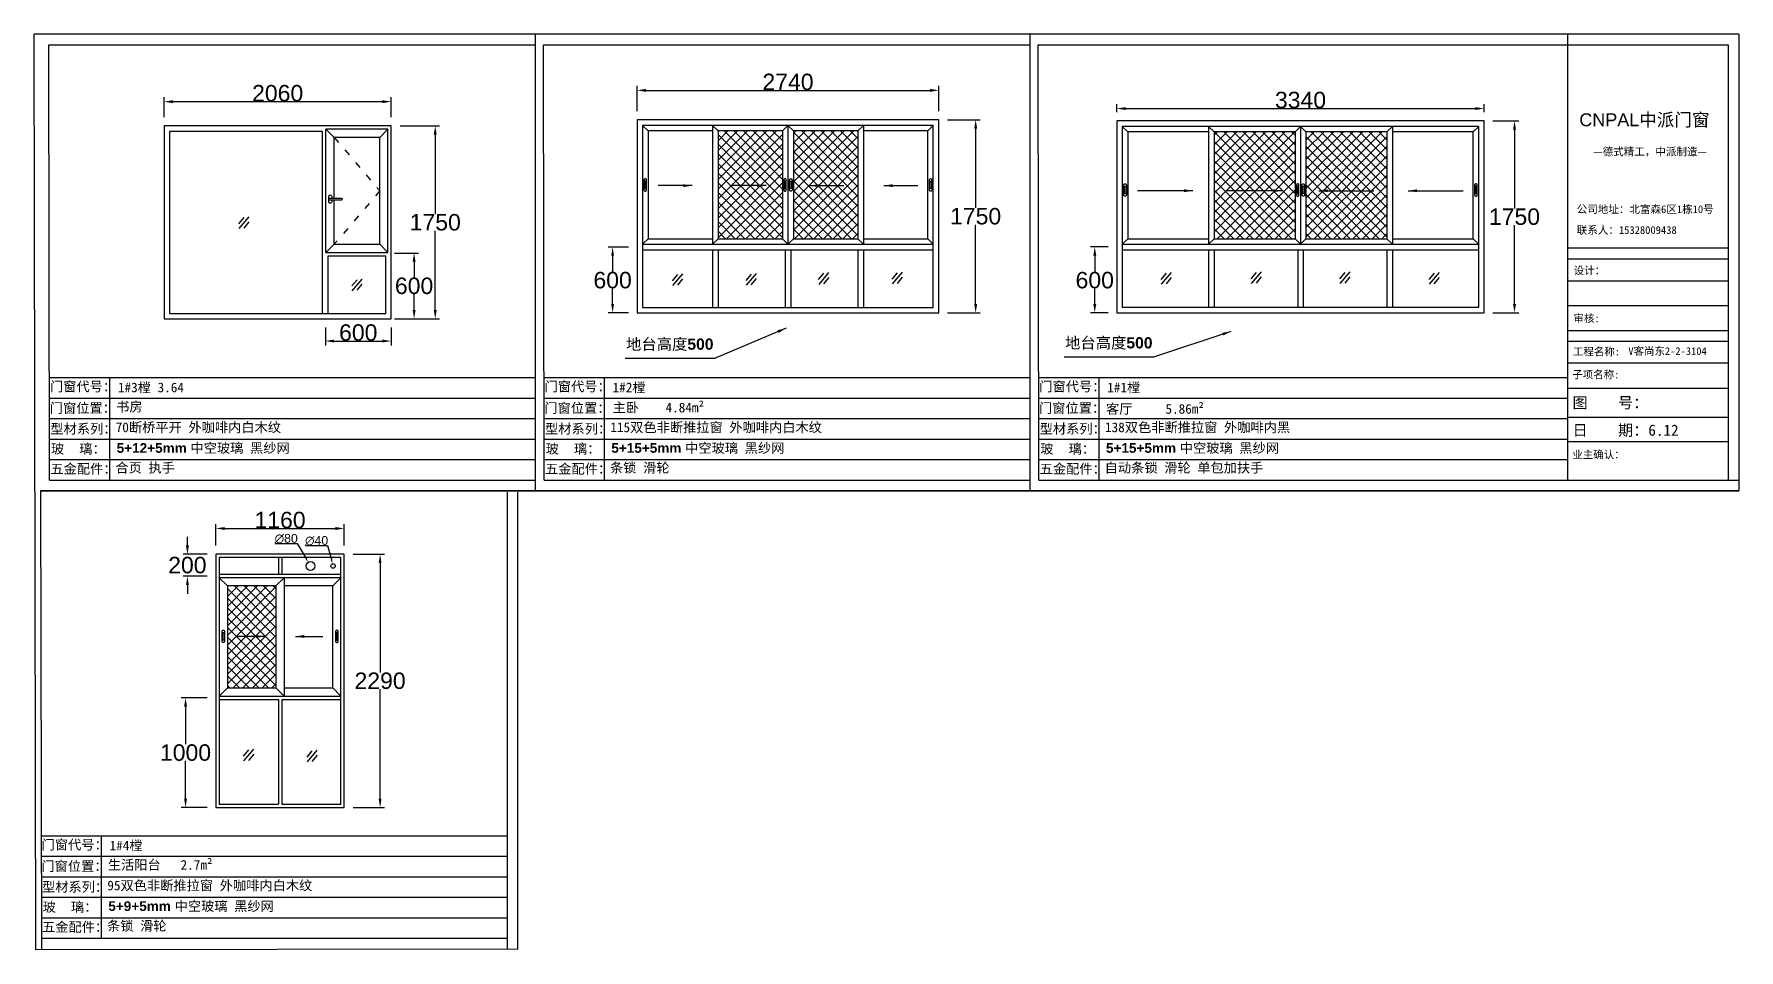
# Model space of a CAD drawing. Header units: inches. Extents: x -138455 to 599497, y -747149 to 13167.
# Drawn here: x 134460 to 150004, y -9799 to -1446 of the extents above; entities that cross this region are included whole.
import ezdxf

# ---------------------------------------------------------------- set-up
doc = ezdxf.new("R2010")
doc.units = ezdxf.units.IN
doc.header["$MEASUREMENT"] = 0
doc.header["$PDMODE"] = 35
doc.header["$PDSIZE"] = -3
doc.linetypes.add('ACAD_ISO03W100', pattern=[30, 12, -18])
doc.layers.add('0 @ 1', color=7, linetype='Continuous')
doc.styles.add('Annotative', font='arialbd.ttf')
doc.styles.add('MtXpl_', font='')
doc.styles.get("Standard").update_dxf_attribs({"font": 'arial.ttf'})
doc.styles.get('MtXpl_').set_extended_font_data('SimSun')
doc.dimstyles.get("Standard").update_dxf_attribs({"dimtxt": 80, "dimasz": 70, "dimexe": 40, "dimexo": 80, "dimgap": 0, "dimtad": 1, "dimtih": 1, "dimtoh": 1, "dimdec": 0, "dimzin": 0, "dimdsep": 46, "dimtxsty": 'Standard', "dimcen": 0.09, "dimadec": 0, "dimazin": 0, "dimtfac": 1, "dimtdec": 0, "dimtofl": 0, "dimtmove": 0, "dimatfit": 3, "dimfxl": 0, "dimtolj": 1, "dimtzin": 0, "dimarcsym": 0})

# ---------------------------------------------------------------- blocks, each defined once
blk = doc.blocks.new('*D566')
at = {"color": 0, "lineweight": -2, "transparency": 16777216}
for p, q in [((137368, -6190), (137655, -6190)), ((137615, -6270), (137615, -7268)), ((137615, -8420), (137615, -7421)), ((137368, -8500), (137655, -8500))]:
    blk.add_line(p, q, dxfattribs=at)
at = {"color": 0, "transparency": 16777216}
for points in [[(137602, -6270), (137628, -6270), (137615, -6190)], [(137602, -8420), (137628, -8420), (137615, -8500)]]:
    blk.add_solid(points, dxfattribs=at)
at = {"layer": 'Defpoints', "color": 0, "transparency": 16777216}
for p in [(137288, -6190), (137288, -8500), (137615, -8500)]:
    blk.add_point(p, dxfattribs=at)
at = {"color": 0, "transparency": 16777216, "insert": (137615, -7345), "char_height": 150, "attachment_point": 5}
blk.add_mtext('\\A1;2290', dxfattribs=at)
blk = doc.blocks.new('*D567')
at = {"color": 0, "lineweight": -2, "transparency": 16777216}
for p, q in [((136118, -6110), (136118, -5915)), ((136198, -5955), (137208, -5955)), ((137288, -6110), (137288, -5915))]:
    blk.add_line(p, q, dxfattribs=at)
at = {"color": 0, "transparency": 16777216}
for points in [[(136198, -5942), (136198, -5969), (136118, -5955)], [(137208, -5942), (137208, -5969), (137288, -5955)]]:
    blk.add_solid(points, dxfattribs=at)
at = {"layer": 'Defpoints', "color": 0, "transparency": 16777216}
for p in [(137288, -5955), (136118, -6190), (137288, -6190)]:
    blk.add_point(p, dxfattribs=at)
at = {"color": 0, "transparency": 16777216, "insert": (136703, -5879), "char_height": 150, "attachment_point": 5}
blk.add_mtext('\\A1;1160', dxfattribs=at)
blk = doc.blocks.new('*D568')
at = {"color": 0, "lineweight": -2, "transparency": 16777216}
for p, q in [((135858, -6110), (135858, -6030)), ((136038, -6190), (135818, -6190)), ((136038, -6390), (135818, -6390)), ((135858, -6470), (135858, -6550))]:
    blk.add_line(p, q, dxfattribs=at)
at = {"color": 0, "transparency": 16777216}
for points in [[(135845, -6110), (135872, -6110), (135858, -6190)], [(135845, -6470), (135872, -6470), (135858, -6390)]]:
    blk.add_solid(points, dxfattribs=at)
at = {"layer": 'Defpoints', "color": 0, "transparency": 16777216}
for p in [(136118, -6190), (135858, -6390), (136118, -6390)]:
    blk.add_point(p, dxfattribs=at)
at = {"color": 0, "transparency": 16777216, "insert": (135858, -6290), "char_height": 150, "attachment_point": 5}
blk.add_mtext('\\A1;200', dxfattribs=at)
blk = doc.blocks.new('*D575')
at = {"color": 0, "lineweight": -2, "transparency": 16777216}
for p, q in [((136038, -7500), (135801, -7500)), ((135841, -7580), (135841, -7923)), ((135841, -8420), (135841, -8076)), ((136038, -8500), (135801, -8500))]:
    blk.add_line(p, q, dxfattribs=at)
at = {"color": 0, "transparency": 16777216}
for points in [[(135828, -7580), (135855, -7580), (135841, -7500)], [(135828, -8420), (135855, -8420), (135841, -8500)]]:
    blk.add_solid(points, dxfattribs=at)
at = {"layer": 'Defpoints', "color": 0, "transparency": 16777216}
for p in [(136118, -7500), (135841, -8500), (136118, -8500)]:
    blk.add_point(p, dxfattribs=at)
at = {"color": 0, "transparency": 16777216, "insert": (135841, -8000), "char_height": 150, "attachment_point": 5}
blk.add_mtext('\\A1;1000', dxfattribs=at)
blk = doc.blocks.new('123as')
at = {"color": 0}
for p, q in [((90189, 51387), (90252, 51462)), ((90194, 51330), (90312, 51470)), ((90251, 51335), (90314, 51410))]:
    blk.add_line(p, q, dxfattribs=at)
blk = doc.blocks.new('123z')
at = {"color": 0}
for points in [[(94078, 52755), (94078, 52755, 0.414214), (94088, 52765), (94088, 52845, 0.414214), (94078, 52855), (94078, 52855, 0.414214), (94068, 52845), (94068, 52765, 0.414214)], [(94078, 52775), (94078, 52775, 0.414214), (94083, 52780), (94083, 52830, 0.414214), (94078, 52835), (94078, 52835, 0.414214), (94073, 52830), (94073, 52780, 0.414214)]]:
    blk.add_lwpolyline(points, format="xyb", close=True, dxfattribs=at)
blk = doc.blocks.new('*D576')
at = {"color": 0, "lineweight": -2, "transparency": 16777216}
for p, q in [((136658, -6091), (136859, -6091)), ((136859, -6091), (136940, -6228)), ((136981, -6297), (136981, -6297)), ((136981, -6297), (136981, -6297))]:
    blk.add_line(p, q, dxfattribs=at)
at = {"color": 0, "transparency": 16777216}
blk.add_solid([(136946, -6225), (136934, -6232), (136960, -6263)], dxfattribs=at)
at = {"layer": 'Defpoints', "color": 0, "transparency": 16777216}
for p in [(136960, -6263), (137001, -6332)]:
    blk.add_point(p, dxfattribs=at)
at = {"color": 0, "transparency": 16777216, "insert": (136759, -6048), "char_height": 80, "attachment_point": 5}
blk.add_mtext('\\A1;∅80', dxfattribs=at)
blk = doc.blocks.new('*D577')
at = {"color": 0, "lineweight": -2, "transparency": 16777216}
for p, q in [((136935, -6110), (137137, -6110)), ((137137, -6110), (137171, -6239)), ((137187, -6297), (137187, -6297)), ((137187, -6297), (137187, -6297))]:
    blk.add_line(p, q, dxfattribs=at)
at = {"color": 0, "transparency": 16777216}
blk.add_solid([(137178, -6238), (137165, -6241), (137181, -6278)], dxfattribs=at)
at = {"layer": 'Defpoints', "color": 0, "transparency": 16777216}
for p in [(137181, -6278), (137192, -6317)]:
    blk.add_point(p, dxfattribs=at)
at = {"color": 0, "transparency": 16777216, "insert": (137036, -6067), "char_height": 80, "attachment_point": 5}
blk.add_mtext('\\A1;∅40', dxfattribs=at)
blk = doc.blocks.new('*D569')
at = {"color": 0, "lineweight": -2, "transparency": 16777216}
for p, q in [((144332, -2157), (144332, -2085)), ((144412, -2125), (147602, -2125)), ((147682, -2157), (147682, -2085))]:
    blk.add_line(p, q, dxfattribs=at)
at = {"color": 0, "transparency": 16777216}
for points in [[(144412, -2112), (144412, -2138), (144332, -2125)], [(147602, -2112), (147602, -2138), (147682, -2125)]]:
    blk.add_solid(points, dxfattribs=at)
at = {"layer": 'Defpoints', "color": 0, "transparency": 16777216}
for p in [(147682, -2125), (144332, -2237), (147682, -2237)]:
    blk.add_point(p, dxfattribs=at)
at = {"color": 0, "transparency": 16777216, "insert": (146007, -2048), "char_height": 150, "attachment_point": 5}
blk.add_mtext('\\A1;3340', dxfattribs=at)
blk = doc.blocks.new('*D570')
at = {"color": 0, "lineweight": -2, "transparency": 16777216}
for p, q in [((147762, -2237), (147998, -2237)), ((147958, -2317), (147958, -3036)), ((147958, -3907), (147958, -3189)), ((147762, -3987), (147998, -3987))]:
    blk.add_line(p, q, dxfattribs=at)
at = {"color": 0, "transparency": 16777216}
for points in [[(147945, -2317), (147972, -2317), (147958, -2237)], [(147945, -3907), (147972, -3907), (147958, -3987)]]:
    blk.add_solid(points, dxfattribs=at)
at = {"layer": 'Defpoints', "color": 0, "transparency": 16777216}
for p in [(147682, -2237), (147682, -3987), (147958, -3987)]:
    blk.add_point(p, dxfattribs=at)
at = {"color": 0, "transparency": 16777216, "insert": (147958, -3112), "char_height": 150, "attachment_point": 5}
blk.add_mtext('\\A1;1750', dxfattribs=at)
blk = doc.blocks.new('*D578')
at = {"color": 0, "lineweight": -2, "transparency": 16777216}
for p, q in [((144252, -3387), (144091, -3387)), ((144131, -3467), (144131, -3614)), ((144131, -3907), (144131, -3767)), ((144252, -3987), (144091, -3987))]:
    blk.add_line(p, q, dxfattribs=at)
at = {"color": 0, "transparency": 16777216}
for points in [[(144118, -3467), (144145, -3467), (144131, -3387)], [(144118, -3907), (144145, -3907), (144131, -3987)]]:
    blk.add_solid(points, dxfattribs=at)
at = {"layer": 'Defpoints', "color": 0, "transparency": 16777216}
for p in [(144332, -3387), (144131, -3987), (144332, -3987)]:
    blk.add_point(p, dxfattribs=at)
at = {"color": 0, "transparency": 16777216, "insert": (144131, -3691), "char_height": 150, "attachment_point": 5}
blk.add_mtext('\\A1;600', dxfattribs=at)
blk = doc.blocks.new('*D573')
at = {"color": 0, "lineweight": -2, "transparency": 16777216}
for p, q in [((135646, -2203), (135646, -2022)), ((135726, -2062), (137636, -2062)), ((137716, -2203), (137716, -2022))]:
    blk.add_line(p, q, dxfattribs=at)
at = {"color": 0, "transparency": 16777216}
for points in [[(135726, -2049), (135726, -2076), (135646, -2062)], [(137636, -2049), (137636, -2076), (137716, -2062)]]:
    blk.add_solid(points, dxfattribs=at)
at = {"layer": 'Defpoints', "color": 0, "transparency": 16777216}
for p in [(137716, -2062), (135646, -2283), (137716, -2283)]:
    blk.add_point(p, dxfattribs=at)
at = {"color": 0, "transparency": 16777216, "insert": (136681, -1986), "char_height": 150, "attachment_point": 5}
blk.add_mtext('\\A1;2060', dxfattribs=at)
blk = doc.blocks.new('*D574')
at = {"color": 0, "lineweight": -2, "transparency": 16777216}
for p, q in [((137798, -2283), (138158, -2283)), ((138118, -2363), (138118, -3087)), ((138118, -3963), (138118, -3240)), ((137796, -4043), (138158, -4043))]:
    blk.add_line(p, q, dxfattribs=at)
at = {"color": 0, "transparency": 16777216}
for points in [[(138104, -2363), (138131, -2363), (138118, -2283)], [(138104, -3963), (138131, -3963), (138118, -4043)]]:
    blk.add_solid(points, dxfattribs=at)
at = {"layer": 'Defpoints', "color": 0, "transparency": 16777216}
for p in [(137718, -2283), (137716, -4043), (138118, -4043)]:
    blk.add_point(p, dxfattribs=at)
at = {"color": 0, "transparency": 16777216, "insert": (138118, -3163), "char_height": 150, "attachment_point": 5}
blk.add_mtext('\\A1;1750', dxfattribs=at)
blk = doc.blocks.new('*D564')
at = {"color": 0, "lineweight": -2, "transparency": 16777216}
for p, q in [((137116, -4123), (137116, -4286)), ((137716, -4123), (137716, -4286)), ((137196, -4246), (137636, -4246))]:
    blk.add_line(p, q, dxfattribs=at)
at = {"color": 0, "transparency": 16777216}
for points in [[(137196, -4232), (137196, -4259), (137116, -4246)], [(137636, -4232), (137636, -4259), (137716, -4246)]]:
    blk.add_solid(points, dxfattribs=at)
at = {"layer": 'Defpoints', "color": 0, "transparency": 16777216}
for p in [(137116, -4043), (137716, -4043), (137716, -4246)]:
    blk.add_point(p, dxfattribs=at)
at = {"color": 0, "transparency": 16777216, "insert": (137416, -4169), "char_height": 150, "attachment_point": 5}
blk.add_mtext('\\A1;600', dxfattribs=at)
blk = doc.blocks.new('*D565')
at = {"color": 0, "lineweight": -2, "transparency": 16777216}
for p, q in [((137746, -3443), (137965, -3443)), ((137925, -3523), (137925, -3667)), ((137925, -3963), (137925, -3820)), ((137746, -4043), (137965, -4043))]:
    blk.add_line(p, q, dxfattribs=at)
at = {"color": 0, "transparency": 16777216}
for points in [[(137912, -3523), (137939, -3523), (137925, -3443)], [(137912, -3963), (137939, -3963), (137925, -4043)]]:
    blk.add_solid(points, dxfattribs=at)
at = {"layer": 'Defpoints', "color": 0, "transparency": 16777216}
for p in [(137666, -3443), (137666, -4043), (137925, -4043)]:
    blk.add_point(p, dxfattribs=at)
at = {"color": 0, "transparency": 16777216, "insert": (137925, -3743), "char_height": 150, "attachment_point": 5}
blk.add_mtext('\\A1;600', dxfattribs=at)
blk = doc.blocks.new('dzcs')
blk.add_lwpolyline([(142096, -3328), (142196, -3328, 0.414214), (142206, -3318), (142206, -3318, 0.414214), (142196, -3308), (142096, -3308, 0.414214), (142086, -3318), (142086, -3318, 0.414214)], format="xyb", close=True)
blk.add_lwpolyline([(142182, -3328), (142182, -3342, 0.414214), (142196, -3355), (142196, -3355, 0.414214), (142209, -3342), (142209, -3294, 0.414214), (142196, -3280), (142196, -3280, 0.414214), (142182, -3294), (142182, -3308)], format="xyb")
blk = doc.blocks.new('*D571')
at = {"color": 0, "lineweight": -2, "transparency": 16777216}
for p, q in [((139959, -2148), (139959, -1919)), ((140039, -1959), (142629, -1959)), ((142709, -2148), (142709, -1919))]:
    blk.add_line(p, q, dxfattribs=at)
at = {"color": 0, "transparency": 16777216}
for points in [[(140039, -1946), (140039, -1973), (139959, -1959)], [(142629, -1946), (142629, -1973), (142709, -1959)]]:
    blk.add_solid(points, dxfattribs=at)
at = {"layer": 'Defpoints', "color": 0, "transparency": 16777216}
for p in [(142709, -1959), (139959, -2228), (142709, -2228)]:
    blk.add_point(p, dxfattribs=at)
at = {"color": 0, "transparency": 16777216, "insert": (141334, -1883), "char_height": 150, "attachment_point": 5}
blk.add_mtext('\\A1;2740', dxfattribs=at)
blk = doc.blocks.new('*D572')
at = {"color": 0, "lineweight": -2, "transparency": 16777216}
for p, q in [((142789, -2228), (143085, -2228)), ((143045, -2308), (143045, -3032)), ((143045, -3908), (143045, -3185)), ((142789, -3988), (143085, -3988))]:
    blk.add_line(p, q, dxfattribs=at)
at = {"color": 0, "transparency": 16777216}
for points in [[(143032, -2308), (143059, -2308), (143045, -2228)], [(143032, -3908), (143059, -3908), (143045, -3988)]]:
    blk.add_solid(points, dxfattribs=at)
at = {"layer": 'Defpoints', "color": 0, "transparency": 16777216}
for p in [(142709, -2228), (142709, -3988), (143045, -3988)]:
    blk.add_point(p, dxfattribs=at)
at = {"color": 0, "transparency": 16777216, "insert": (143045, -3108), "char_height": 150, "attachment_point": 5}
blk.add_mtext('\\A1;1750', dxfattribs=at)
blk = doc.blocks.new('*D579')
at = {"color": 0, "lineweight": -2, "transparency": 16777216}
for p, q in [((139879, -3388), (139695, -3388)), ((139735, -3468), (139735, -3615)), ((139735, -3908), (139735, -3768)), ((139879, -3988), (139695, -3988))]:
    blk.add_line(p, q, dxfattribs=at)
at = {"color": 0, "transparency": 16777216}
for points in [[(139722, -3468), (139748, -3468), (139735, -3388)], [(139722, -3908), (139748, -3908), (139735, -3988)]]:
    blk.add_solid(points, dxfattribs=at)
at = {"layer": 'Defpoints', "color": 0, "transparency": 16777216}
for p in [(139959, -3388), (139735, -3988), (139959, -3988)]:
    blk.add_point(p, dxfattribs=at)
at = {"color": 0, "transparency": 16777216, "insert": (139735, -3691), "char_height": 150, "attachment_point": 5}
blk.add_mtext('\\A1;600', dxfattribs=at)

msp = doc.modelspace()

# ---------------------------------------------------------------- hatches: boundary and pattern name
h = msp.add_hatch()
h.set_pattern_fill('ANSI37', color=256, scale=500)
h.set_pattern_definition([(45, (-190996.175, 91743.82), (-44.194174, 44.194174), []), (135, (-190996.175, 91743.82), (-44.194174, -44.194174), [])])
h.paths.add_polyline_path([(140696.2, -2328.4), (140696.2, -3313.4), (141283.7, -3313.4), (141283.7, -2328.4)])
h.paths.add_polyline_path([(141383.7, -3313.4), (141971.2, -3313.4), (141971.2, -2328.4), (141383.7, -2328.4)])
h = msp.add_hatch()
h.set_pattern_fill('ANSI37', color=256, scale=500)
h.set_pattern_definition([(45, (-181537.63, 91162.42), (-44.194174, 44.194174), []), (135, (-181537.63, 91162.42), (-44.194174, -44.194174), [])])
h.paths.add_polyline_path([(145219.4, -2337.4), (145219.4, -3312.4), (145956.9, -3312.4), (145956.9, -2337.4)])
h.paths.add_polyline_path([(146056.9, -2337.4), (146056.9, -3312.4), (146794.4, -3312.4), (146794.4, -2337.4)])
h = msp.add_hatch()
h.set_pattern_fill('ANSI37', color=256, scale=500)
h.set_pattern_definition([(45, (-186357.79, 88919), (-44.194174, 44.194174), []), (135, (-186357.79, 88919), (-44.194174, -44.194174), [])])
h.paths.add_polyline_path([(136665.5, -6479.8), (136223, -6479.8), (136223, -7409.8), (136665.5, -7409.8)])

# ---------------------------------------------------------------- linework, layer by layer
for p, q in [((139028.1, -1445.8), (134460.3, -1445.8)), ((134475.8, -9799.1), (134460.3, -1445.8)), ((134594.5, -1543.7), (139028.1, -1543.7)), ((134601.8, -5514.1), (134594.5, -1543.7)), ((143538.2, -1445.8), (139028.1, -1445.8)), ((139028.1, -1445.8), (139028.1, -5612.3)), ((139104.5, -1543.7), (143538.2, -1543.7)), ((139111.9, -5514.1), (139104.5, -1543.7)), ((150004.2, -1445.8), (143538.2, -1445.8)), ((143538.2, -1445.8), (143538.2, -5612.3)), ((143614.5, -1543.7), (149906.3, -1543.7)), ((143621.9, -5514.1), (143614.5, -1543.7)), ((148440.7, -1445.8), (148440.7, -5514.1)), ((149906.3, -1543.7), (149906.3, -5514.1)), ((137716.2, -2283.4), (135646.2, -2283.4)), ((135646.2, -2283.4), (135646.2, -4043.4)), ((137121.2, -3438.4), (137121.2, -2313.4)), ((137686.2, -2313.4), (137121.2, -2313.4)), ((137196.2, -2388.4), (137121.2, -2313.4)), ((137611.2, -2388.4), (137686.2, -2313.4)), ((137686.2, -3438.4), (137686.2, -2313.4)), ((137716.2, -4043.4), (137716.2, -2283.4)), ((142708.7, -2228.4), (139958.7, -2228.4)), ((139958.7, -2228.4), (139958.7, -3988.4)), ((142658.7, -2278.4), (140008.7, -2278.4)), ((140008.7, -2278.4), (140008.7, -3938.4)), ((140058.7, -2328.4), (140008.7, -2278.4)), ((140646.2, -2328.4), (140058.7, -2328.4)), ((140058.7, -2328.4), (140058.7, -3313.4)), ((140646.2, -2278.4), (140646.2, -3363.4)), ((140696.2, -2328.4), (140646.2, -2278.4)), ((141283.7, -2328.4), (140696.2, -2328.4)), ((140696.2, -2328.4), (140696.2, -3313.4)), ((141283.7, -2328.4), (141333.7, -2278.4)), ((141283.7, -2328.4), (141283.7, -3313.4)), ((141333.7, -2278.4), (141333.7, -3363.4)), ((141383.7, -2328.4), (141333.7, -2278.4)), ((141971.2, -2328.4), (141383.7, -2328.4)), ((141383.7, -2328.4), (141383.7, -3313.4)), ((141971.2, -2328.4), (142021.2, -2278.4)), ((141971.2, -2328.4), (141971.2, -3313.4)), ((142021.2, -2278.4), (142021.2, -3363.4)), ((142608.7, -2328.4), (142021.2, -2328.4)), ((142608.7, -2328.4), (142658.7, -2278.4)), ((142608.7, -3313.4), (142608.7, -2328.4)), ((142658.7, -3938.4), (142658.7, -2278.4)), ((142708.7, -3988.4), (142708.7, -2228.4)), ((147681.9, -2237.4), (144331.9, -2237.4)), ((144331.9, -2237.4), (144331.9, -3987.4)), ((144381.9, -2287.4), (144381.9, -3412.4)), ((147631.9, -2287.4), (144381.9, -2287.4)), ((144431.9, -2337.4), (144381.9, -2287.4)), ((145169.4, -2287.4), (145169.4, -3362.4)), ((145219.4, -2337.4), (145169.4, -2287.4)), ((145956.9, -2337.4), (146006.9, -2287.4)), ((146006.9, -2287.4), (146006.9, -3362.4)), ((146056.9, -2337.4), (146006.9, -2287.4)), ((146794.4, -2337.4), (146844.4, -2287.4)), ((146844.4, -2287.4), (146844.4, -3362.4)), ((147581.9, -2337.4), (147631.9, -2287.4)), ((147631.9, -3412.4), (147631.9, -2287.4)), ((147681.9, -3987.4), (147681.9, -2237.4)), ((137091.2, -2333.4), (135696.2, -2333.4)), ((135696.2, -2333.4), (135696.2, -3993.4)), ((137091.2, -3993.4), (137091.2, -2333.4)), ((137196.2, -2941.2), (137196.2, -2388.4)), ((137611.2, -2388.4), (137196.2, -2388.4)), ((137611.2, -3363.4), (137611.2, -2388.4)), ((144431.9, -2337.4), (144431.9, -3312.4)), ((145169.4, -2337.4), (144431.9, -2337.4)), ((145956.9, -2337.4), (145219.4, -2337.4)), ((145219.4, -2337.4), (145219.4, -3312.4)), ((145956.9, -2337.4), (145956.9, -3312.4)), ((146794.4, -2337.4), (146056.9, -2337.4)), ((146056.9, -2337.4), (146056.9, -3312.4)), ((146794.4, -2337.4), (146794.4, -3312.4)), ((147581.9, -2337.4), (146844.4, -2337.4)), ((147581.9, -3312.4), (147581.9, -2337.4)), ((137196.2, -3363.4), (137196.2, -2961.2)), ((137196.2, -3363.4), (137121.2, -3438.4)), ((137196.2, -3363.4), (137611.2, -3363.4)), ((137611.2, -3363.4), (137686.2, -3438.4)), ((140058.7, -3313.4), (140008.7, -3363.4)), ((140008.7, -3363.4), (142658.7, -3363.4)), ((140008.7, -3413.4), (142658.7, -3413.4)), ((140058.7, -3313.4), (140646.2, -3313.4)), ((140696.2, -3313.4), (140646.2, -3363.4)), ((140646.2, -3413.4), (140646.2, -3938.4)), ((140696.2, -3313.4), (141283.7, -3313.4)), ((140696.2, -3413.4), (140696.2, -3938.4)), ((141283.7, -3313.4), (141333.7, -3363.4)), ((141308.7, -3413.4), (141308.7, -3938.4)), ((141383.7, -3313.4), (141333.7, -3363.4)), ((141358.7, -3413.4), (141358.7, -3938.4)), ((141383.7, -3313.4), (141971.2, -3313.4)), ((141971.2, -3313.4), (142021.2, -3363.4)), ((141971.2, -3413.4), (141971.2, -3938.4)), ((142021.2, -3313.4), (142608.7, -3313.4)), ((142021.2, -3413.4), (142021.2, -3938.4)), ((142608.7, -3313.4), (142658.7, -3363.4)), ((144431.9, -3312.4), (144381.9, -3362.4)), ((144381.9, -3362.4), (147631.9, -3362.4)), ((144381.9, -3412.4), (147631.9, -3412.4)), ((144381.9, -3412.4), (144381.9, -3937.4)), ((144431.9, -3312.4), (145169.4, -3312.4)), ((145219.4, -3312.4), (145169.4, -3362.4)), ((145169.4, -3412.4), (145169.4, -3937.4)), ((145219.4, -3312.4), (145956.9, -3312.4)), ((145219.4, -3412.4), (145219.4, -3937.4)), ((145956.9, -3312.4), (146006.9, -3362.4)), ((145981.9, -3412.4), (145981.9, -3937.4)), ((146056.9, -3312.4), (146006.9, -3362.4)), ((146031.9, -3412.4), (146031.9, -3937.4)), ((146056.9, -3312.4), (146794.4, -3312.4)), ((146794.4, -3312.4), (146844.4, -3362.4)), ((146794.4, -3412.4), (146794.4, -3937.4)), ((146844.4, -3312.4), (147581.9, -3312.4)), ((146844.4, -3412.4), (146844.4, -3937.4)), ((147581.9, -3312.4), (147631.9, -3362.4)), ((147631.9, -3937.4), (147631.9, -3412.4)), ((148440.7, -3396.5), (149906.3, -3396.5)), ((137121.2, -3438.4), (137686.2, -3438.4)), ((137141.2, -3468.4), (137666.2, -3468.4)), ((137141.2, -3993.4), (137141.2, -3468.4)), ((137666.2, -3993.4), (137666.2, -3468.4)), ((148440.7, -3494.3), (149906.3, -3494.3)), ((148440.7, -3696.1), (149906.3, -3696.1)), ((135696.2, -3993.4), (137666.2, -3993.4)), ((139958.7, -3988.4), (142708.7, -3988.4)), ((140008.7, -3938.4), (142658.7, -3938.4)), ((144331.9, -3987.4), (147681.9, -3987.4)), ((144381.9, -3937.4), (147631.9, -3937.4)), ((148440.7, -3920.4), (149906.3, -3920.4)), ((135646.2, -4043.4), (137716.2, -4043.4)), ((148440.7, -4148.3), (149906.3, -4148.3)), ((148440.7, -4246.2), (149906.3, -4246.2)), ((148440.7, -4444), (149906.3, -4444)), ((134601.5, -4578.6), (139028.1, -4578.6)), ((135147.4, -4578.6), (135147.4, -5514.1)), ((139111.5, -4578.6), (143538.2, -4578.6)), ((139657.4, -4578.6), (139657.4, -5514.1)), ((143621.6, -4578.6), (148440.7, -4578.6)), ((144167.5, -4578.6), (144167.5, -5514.1)), ((134601.5, -4765.7), (139028.1, -4765.7)), ((139111.5, -4765.7), (143538.2, -4765.7)), ((143621.6, -4765.7), (148440.7, -4765.7)), ((148440.7, -4676), (149906.3, -4676)), ((134601.5, -4952.8), (139028.1, -4952.8)), ((139111.5, -4952.8), (143538.2, -4952.8)), ((143621.6, -4952.8), (148440.7, -4952.8)), ((148440.7, -4939.3), (149906.3, -4939.3)), ((134601.5, -5139.9), (139028.1, -5139.9)), ((139111.5, -5139.9), (143538.2, -5139.9)), ((143621.6, -5139.9), (148440.7, -5139.9)), ((148440.7, -5161.2), (149906.3, -5161.2)), ((134601.5, -5327), (139028.1, -5327)), ((139111.5, -5327), (143538.2, -5327)), ((143621.6, -5327), (148440.7, -5327)), ((134601.8, -5514.1), (139028.1, -5514.1)), ((139111.9, -5514.1), (143538.2, -5514.1)), ((143621.9, -5514.1), (150004.2, -5514.1)), ((134518.1, -5612.3), (139028.1, -5612.3)), ((134518.1, -5612.3), (134527.2, -9799)), ((138774.2, -5624.5), (138774.2, -9791)), ((138872, -9791), (138872, -5624.5)), ((139028.1, -5612.3), (143538.2, -5612.3)), ((143538.2, -5612.3), (150004.2, -5612.3)), ((137288, -6189.8), (136118, -6189.8)), ((136118, -6189.8), (136118, -8499.8)), ((137288, -8499.8), (137288, -6189.8)), ((137258, -6219.8), (136148, -6219.8)), ((136148, -6219.8), (136148, -8469.8)), ((136688, -6219.8), (136688, -6374.8)), ((136718, -6219.8), (136718, -6374.8)), ((137258, -8469.8), (137258, -6219.8)), ((137258, -6374.8), (136148, -6374.8)), ((137258, -6404.8), (136148, -6404.8)), ((136223, -6479.8), (136148, -6404.8)), ((136665.5, -6479.8), (136223, -6479.8)), ((136223, -6479.8), (136223, -7409.8)), ((136665.5, -6479.8), (136740.5, -6404.8)), ((136665.5, -6479.8), (136665.5, -7409.8)), ((136740.5, -6404.8), (136740.5, -7484.8)), ((137183, -6479.8), (136740.5, -6479.8)), ((137183, -6479.8), (137258, -6404.8)), ((137183, -7409.8), (137183, -6479.8)), ((136223, -7409.8), (136148, -7484.8)), ((136223, -7409.8), (136665.5, -7409.8)), ((136665.5, -7409.8), (136740.5, -7484.8)), ((136740.5, -7409.8), (137183, -7409.8)), ((137183, -7409.8), (137258, -7484.8)), ((136148, -7484.8), (137258, -7484.8)), ((136148, -7514.8), (136688, -7514.8)), ((136688, -7514.8), (136688, -8469.8)), ((136718, -7514.8), (137258, -7514.8)), ((136718, -7514.8), (136718, -8469.8)), ((136118, -8499.8), (137288, -8499.8)), ((136148, -8469.8), (136688, -8469.8)), ((136718, -8469.8), (137258, -8469.8)), ((134525.3, -8757.2), (138774.2, -8757.2)), ((135071.2, -8757.2), (135071.2, -9692.7)), ((134525.3, -8944.3), (138774.2, -8944.3)), ((134525.3, -9131.4), (138774.2, -9131.4)), ((134525.3, -9318.5), (138774.2, -9318.5)), ((134525.3, -9505.6), (138774.2, -9505.6)), ((138872, -9791), (134475.8, -9799.1)), ((134525.6, -9692.7), (138774.2, -9692.7))]:
    msp.add_line(p, q)
for points in [[(139028.1, -1445.8), (139028.1, -5612.3), (134518.1, -5612.3)], [(143538.2, -1445.8), (143538.2, -5612.3), (139028.1, -5612.3)], [(150004.2, -1445.8), (150004.2, -5612.3), (143538.2, -5612.3)]]:
    msp.add_lwpolyline(points)
at = {"linetype": 'ACAD_ISO03W100', "ltscale": 5}
msp.add_lwpolyline([(137196.2, -2388.4), (137611.2, -2875.9), (137196.2, -3363.4)], dxfattribs=at)
for centre, radius in [((136980.8, -6297.3), 40), ((137186.6, -6297.3), 20)]:
    msp.add_circle(centre, radius)

# ---------------------------------------------------------------- block references
for name, p, xscale, yscale, zscale in [('123z', (32928.2, -62937.7), 1.138461538461538, 1.138461538461538, 1.138461538461538), ('123z', (34203, -62937.7), 1.138461538461538, 1.138461538461538, 1.138461538461538), ('123z', (248464.3, -62937.7), -1.138461538461538, 1.138461538461538, 1.138461538461538), ('123z', (249738.5, -62937.7), -1.138461538461538, 1.138461538461538, 1.138461538461538), ('123z', (251512.1, -62983.9), -1.138461538461538, 1.138461538461538, 1.138461538461538), ('123z', (38876.3, -62983.9), 1.138461538461538, 1.138461538461538, 1.138461538461538), ('123z', (253137.5, -62983.9), -1.138461538461538, 1.138461538461538, 1.138461538461538), ('123z', (40501.7, -62983.9), 1.138461538461538, 1.138461538461538, 1.138461538461538), ('123as', (67692.6, -42282.7), 0.7610076223238538, 0.7610076223238538, 0.7610076223238538), ('123as', (68723.1, -42848.9), 0.7610076223238538, 0.7610076223238538, 0.7610076223238538), ('123as', (71647.1, -42800.9), 0.7610076223238538, 0.7610076223238538, 0.7610076223238538), ('123as', (72318.1, -42798.4), 0.7610076223238538, 0.7610076223238538, 0.7610076223238538), ('123as', (72979.1, -42790.9), 0.7610076223238538, 0.7610076223238538, 0.7610076223238538), ('123as', (73649.6, -42785.9), 0.7610076223238538, 0.7610076223238538, 0.7610076223238538), ('123as', (76102.6, -42790.4), 0.7610076223238538, 0.7610076223238538, 0.7610076223238538), ('123as', (76922.6, -42783.3), 0.7610076223238538, 0.7610076223238538, 0.7610076223238538), ('123as', (77731.4, -42783.3), 0.7610076223238538, 0.7610076223238538, 0.7610076223238538), ('123as', (78544.8, -42790.4), 0.7610076223238538, 0.7610076223238538, 0.7610076223238538), ('123z', (243289.5, -67055.6), -1.138461538461538, 1.138461538461538, 1.138461538461538), ('123z', (30116.6, -67055.6), 1.138461538461538, 1.138461538461538, 1.138461538461538), ('123as', (67735.8, -47138.2), 0.7610076223238538, 0.7610076223238538, 0.7610076223238538), ('123as', (68314.5, -47145.8), 0.7610076223238538, 0.7610076223238538, 0.7610076223238538)]:
    msp.add_blockref(name, p, dxfattribs=dict(xscale=xscale, yscale=yscale, zscale=zscale))
at = {"xscale": -1}
msp.add_blockref('dzcs', (279356.2, 366.5), dxfattribs=at)

# ---------------------------------------------------------------- texts
msp.add_text('CNPAL', height=117.41).set_placement((148549.1, -2286.2))
at = {"style": 'MtXpl_'}
for s, height, p in [('中派门窗', 117.41, (149096, -2286.2)), ('—德式精工，中派制造—', 70.445, (148676.3, -2553.5)), ('公司地址：北富森6区1栋10号', 70.445, (148525.7, -3078.6)), ('联系人：15328009438', 70.445, (148525.7, -3268.6)), ('设计：', 70.01, (148497.5, -3636.7)), ('审核:', 70.01, (148496.2, -4074.3)), ('工程名称:', 70.01, (148490.5, -4377)), ('V客尚东2-2-3104', 70.008, (148995.8, -4372.6)), ('子项名称:', 70.01, (148485.2, -4586.4)), ('图    号：', 101.44, (148487.3, -4858.9)), ('日    期：6.12', 101.44, (148487.3, -5109.4)), ('业主确认：', 70.01, (148485.1, -5316))]:
    msp.add_text(s, height=height, dxfattribs=at).set_placement(p)
at = {"layer": '0 @ 1', "style": 'Annotative'}
for s, height, p in [('地台高度500', 102.37, (143860.7, -4313)), ('地台高度500', 102.37, (139857.9, -4324.8)), ('门窗代号：', 88.45, (134604.9, -4704.7)), ('门窗代号：', 88.45, (139114.9, -4704.7)), ('门窗代号：', 88.45, (143625, -4704.7)), ('门窗位置：', 88.45, (134603, -4900.4)), ('门窗位置：', 88.45, (139113, -4900.4)), ('门窗位置：', 88.45, (143623.1, -4900.4)), ('型材系列：', 88.45, (134608.5, -5089.7)), ('型材系列：', 88.45, (139118.6, -5089.7)), ('型材系列：', 88.45, (143628.6, -5089.7)), ('玻    璃：', 88.45, (134614.3, -5272.4)), ('玻    璃：', 88.45, (139124.3, -5272.4)), ('玻    璃：', 88.45, (143634.4, -5272.4)), ('五金配件：', 88.45, (134608.7, -5455.4)), ('五金配件：', 88.45, (139118.8, -5455.4)), ('五金配件：', 88.45, (143628.8, -5455.4)), ('门窗代号：', 88.45, (134528.7, -8883.3)), ('门窗位置：', 88.45, (134526.8, -9079)), ('型材系列：', 88.45, (134532.3, -9268.3)), ('玻    璃：', 88.45, (134538.1, -9451)), ('五金配件：', 88.45, (134532.5, -9634))]:
    msp.add_text(s, height=height, dxfattribs=at).set_placement(p)
at = {"layer": '0 @ 1', "char_height": 88.447, "attachment_point": 1, "style": 'Annotative'}
for s, width, insert in [('{\\fSimSun|b1|i0|c134|p2;1#3樘 3.64}', 4396.385, (135224.8, -4624.6)), ('{\\fSimSun|b1|i0|c134|p2;1#2樘}', 4396.385, (139734.9, -4624.6)), ('{\\fSimSun|b1|i0|c134|p2;1#1樘}', 4396.385, (144244.9, -4624.6)), ('{\\fSimSun|b1|i0|c134|p2;书房}', 4396.385, (135208.9, -4800.5)), ('{\\fSimSun|b1|i0|c134|p2;主卧    4.84m²}', 4396.385, (139735.6, -4808)), ('{\\fSimSun|b1|i0|c134|p2;客厅     5.86m²}', 4396.385, (144233.4, -4820.3)), ('{\\fSimSun|b1|i0|c134|p2;70断桥平开 外咖啡内白木纹}', 4396.385, (135204.3, -4988.2)), ('{\\fSimSun|b1|i0|c134|p2;115双色非断推拉窗 外咖啡内白木纹}', 4396.385, (139714.3, -4988.2)), ('{\\fSimSun|b1|i0|c134|p2;138双色非断推拉窗 外咖啡内黑}', 4396.385, (144224.3, -4988.2)), ('5+12+5mm {\\fSimSun|b1|i0|c134|p2;中空玻璃 黑纱网}', 5972.399, (135213.3, -5176.7)), ('5+15+5mm {\\fSimSun|b1|i0|c134|p2;中空玻璃 黑纱网}', 5972.399, (139723.3, -5176.7)), ('5+15+5mm {\\fSimSun|b1|i0|c134|p2;中空玻璃 黑纱网}', 5972.399, (144233.4, -5176.7)), ('{\\fSimSun|b1|i0|c134|p2;合页 执手}', 4396.385, (135201.5, -5356.7)), ('{\\fSimSun|b1|i0|c134|p2;条锁 滑轮 }', 4396.385, (139711.5, -5356.7)), ('{\\fSimSun|b1|i0|c134|p2;自动条锁 滑轮 单包加扶手}', 4396.385, (144221.5, -5356.7)), ('{\\fSimSun|b1|i0|c134|p2;1#4樘}', 4396.385, (135148.6, -8803.2)), ('{\\fSimSun|b1|i0|c134|p2;生活阳台   2.7m²}', 4396.385, (135132.7, -8979.1)), ('{\\fSimSun|b1|i0|c134|p2;95双色非断推拉窗 外咖啡内白木纹}', 4396.385, (135128, -9166.9)), ('5+9+5mm {\\fSimSun|b1|i0|c134|p2;中空玻璃 黑纱网}', 5972.399, (135137.1, -9355.4)), ('{\\fSimSun|b1|i0|c134|p2;条锁 滑轮}', 4396.385, (135125.3, -9535.3))]:
    msp.add_mtext_dynamic_manual_height_columns(s, width=width, gutter_width=903.5, heights=[0], dxfattribs=dict(at, insert=insert))

# ---------------------------------------------------------------- dimensions: what is measured, and where the dimension line sits
for base, p1, p2, text, picture, middle in [((142708.7, -1959.3), (139958.7, -2228.4), (142708.7, -2228.4), '2740', '*D571', (141333.7, -1882.8)), ((147681.9, -2125), (144331.9, -2237.4), (147681.9, -2237.4), '3340', '*D569', (146006.9, -2048.3)), ((137288, -5955.2), (136118, -6189.8), (137288, -6189.8), '1160', '*D567', (136703, -5878.6))]:
    dim = msp.add_linear_dim(base=base, p1=p1, p2=p2, text=text, dimstyle='Standard', override={"dimtxt": 150, "dimasz": 80})
    dim.commit()
    dim.dimension.update_dxf_attribs({"geometry": picture, "text_midpoint": middle})
dim = msp.add_linear_dim(base=(137716.2, -2062.3), p1=(135646.2, -2283.4), p2=(137716.2, -2283.4), text='2060', dimstyle='Standard', override={"dimtxt": 150, "dimasz": 80})
dim.commit()
dim.dimension.update_dxf_attribs({"geometry": '*D573', "text_midpoint": (136681.2, -2062.3), "dimtype": 160})
dim = msp.add_linear_dim(base=(138117.7, -4043.4), p1=(137718, -2283.4), p2=(137716.2, -4043.4), angle=90, text='1750', dimstyle='Standard', override={"dimtxt": 150, "dimasz": 80})
dim.commit()
dim.dimension.update_dxf_attribs({"geometry": '*D574', "text_midpoint": (138117.7, -3163.4), "dimtype": 160})
for base, p1, p2, text, picture, middle in [((143045.2, -3988.4), (142708.7, -2228.4), (142708.7, -3988.4), '1750', '*D572', (143045.2, -3108.4)), ((137615.1, -8499.8), (137288, -6189.8), (137288, -8499.8), '2290', '*D566', (137615.1, -7344.8))]:
    dim = msp.add_linear_dim(base=base, p1=p1, p2=p2, angle=90, text=text, dimstyle='Standard', override={"dimtxt": 150, "dimasz": 80})
    dim.commit()
    dim.dimension.update_dxf_attribs({"geometry": picture, "text_midpoint": middle})
for base, p1, p2, picture, middle in [((147958.3, -3987.4), (147681.9, -2237.4), (147681.9, -3987.4), '*D570', (147958.3, -3112.4)), ((139735.1, -3988.4), (139958.7, -3388.4), (139958.7, -3988.4), '*D579', (139735.1, -3691.5)), ((144131.3, -3987.4), (144331.9, -3387.4), (144331.9, -3987.4), '*D578', (144131.3, -3690.9)), ((137925.3, -4043.4), (137666.2, -3443.4), (137666.2, -4043.4), '*D565', (137925.3, -3743.4)), ((135858.5, -6389.8), (136118, -6189.8), (136118, -6389.8), '*D568', (135858.5, -6289.8)), ((135841.3, -8499.8), (136118, -7499.8), (136118, -8499.8), '*D575', (135841.3, -7999.8))]:
    dim = msp.add_linear_dim(base=base, p1=p1, p2=p2, angle=90, dimstyle='Standard', override={"dimtxt": 150, "dimasz": 80})
    dim.commit()
    dim.dimension.update_dxf_attribs({"geometry": picture, "text_midpoint": middle, "dimtype": 160})
dim = msp.add_linear_dim(base=(137716.2, -4245.7), p1=(137116.2, -4043.4), p2=(137716.2, -4043.4), dimstyle='Standard', override={"dimtxt": 150, "dimasz": 80})
dim.commit()
dim.dimension.update_dxf_attribs({"geometry": '*D564', "text_midpoint": (137416.2, -4169.1)})
for p1, p2, picture, middle in [((137001.1, -6331.8), (136960.5, -6262.9), '*D576', (136758.8, -6091.4)), ((137191.8, -6316.6), (137181.5, -6278), '*D577', (137036.1, -6110.4))]:
    dim = msp.add_diameter_dim_2p(p1=p1, p2=p2, dimstyle='Standard', override={"dimasz": 40, "dimexe": 10, "dimexo": 20})
    dim.commit()
    dim.dimension.update_dxf_attribs({"geometry": picture, "text_midpoint": middle, "dimtype": 163})

# ---------------------------------------------------------------- leaders
for points in [[(140459.8, -2828.2), (140149.1, -2828.2)], [(141134.2, -2828.2), (140823.5, -2828.2)], [(141533.1, -2828.2), (141843.8, -2828.2)], [(142207.5, -2828.2), (142518.2, -2828.2)], [(145025.1, -2874.7), (144522.3, -2874.7)], [(145839.6, -2874.7), (145336.8, -2874.7)], [(146174.2, -2874.7), (146676.9, -2874.7)], [(146988.7, -2874.7), (147491.5, -2874.7)], [(141317.3, -4128.4), (140663.7, -4404.5), (139848.5, -4404.5)], [(145373.1, -4157.4), (144666.5, -4392.7), (143851.3, -4392.7)], [(136563, -6940.4), (136312.8, -6940.4)], [(136843, -6940.4), (137093.2, -6940.4)]]:
    msp.add_leader(points, dimstyle='Standard', override={"dimtxt": 150, "dimasz": 80})

doc.saveas('drawing.dxf')
